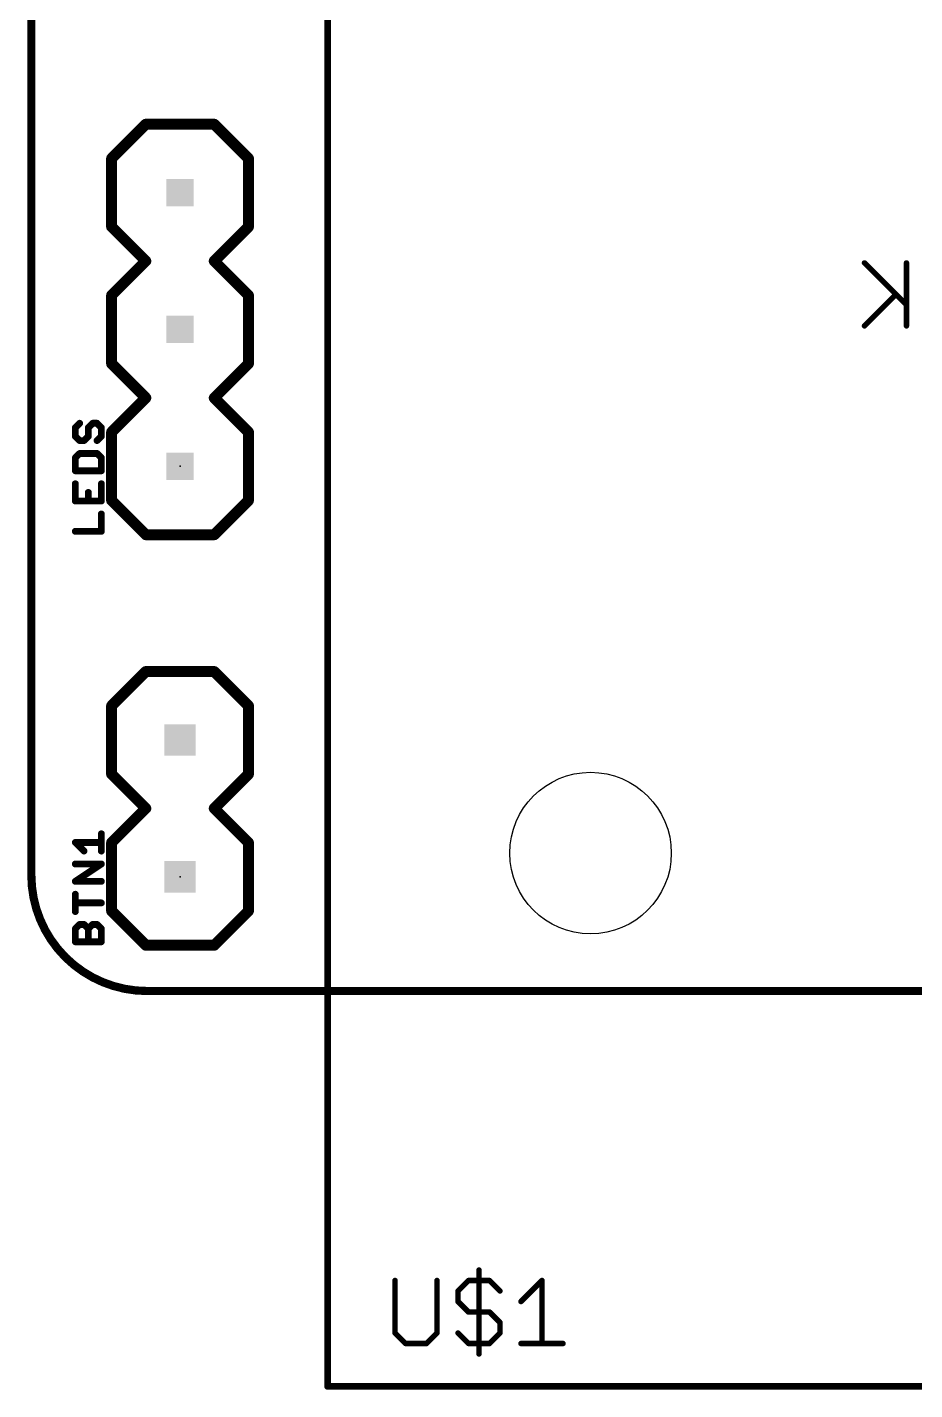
# Model space of a CAD drawing. Extents: x -0.3 to 36.3, y -7.4 to 56.4.
# Drawn here: x -0.08 to 16.4, y -7.4 to 17.89 of the extents above; entities that cross this region are included whole.
import ezdxf

# ---------------------------------------------------------------- set-up
doc = ezdxf.new("R2010")
doc.units = 0
for name, color, linetype in [('20', 178, 'CONTINUOUS'), ('21', 250, 'CONTINUOUS'), ('23', 178, 'CONTINUOUS'), ('25', 250, 'CONTINUOUS'), ('28', 250, 'CONTINUOUS'), ('51', 250, 'CONTINUOUS')]:
    doc.layers.add(name, color=color, linetype=linetype)

# ---------------------------------------------------------------- blocks, each defined once
blk = doc.blocks.new('RECT')
blk.add_solid([(-0.5, -0.5), (0.5, -0.5), (-0.5, 0.5), (0.5, 0.5)])

msp = doc.modelspace()

# ---------------------------------------------------------------- linework, layer by layer
at = {"layer": '20', "const_width": 0.1524}
for points in [[(0, 2.1499), (0, 46.2758)], [(33.9583, 0), (2.1499, 0)]]:
    msp.add_lwpolyline(points, dxfattribs=at)
at = {"layer": '20'}
for points, const_width in [([(0, 2.1499, 0.4142), (2.1499, 0)], 0.1524), ([(0.0381, 2.1499, 1), (-0.0381, 2.1499)], 0.0762), ([(-0.0381, 2.1499, 1), (0.0381, 2.1499)], 0.0762), ([(2.1499, 0.0381, 1), (2.1499, -0.0381)], 0.0762), ([(2.1499, -0.0381, 1), (2.1499, 0.0381)], 0.0762)]:
    msp.add_lwpolyline(points, format="xyb", dxfattribs=dict(at, const_width=const_width))
msp.add_circle((10.38, 2.56), 1.5, dxfattribs=at)
at = {"layer": '21'}
for points, const_width in [([(1.49, 15.455), (2.125, 16.09)], 0.2032), ([(2.125, 16.09), (3.395, 16.09)], 0.2032), ([(3.395, 16.09), (4.03, 15.455)], 0.2032), ([(1.49, 14.185), (1.49, 15.455)], 0.2032), ([(4.03, 15.455), (4.03, 14.185)], 0.2032), ([(2.125, 13.55), (1.49, 14.185)], 0.2032), ([(4.03, 14.185), (3.395, 13.55)], 0.2032), ([(1.49, 12.915), (2.125, 13.55)], 0.2032), ([(3.395, 13.55), (4.03, 12.915)], 0.2032), ([(1.49, 11.645), (1.49, 12.915)], 0.2032), ([(4.03, 12.915), (4.03, 11.645)], 0.2032), ([(2.125, 11.01), (1.49, 11.645)], 0.2032), ([(4.03, 11.645), (3.395, 11.01)], 0.2032), ([(1.49, 10.375), (2.125, 11.01)], 0.2032), ([(3.395, 11.01), (4.03, 10.375)], 0.2032), ([(1.49, 9.105), (1.49, 10.375)], 0.2032), ([(4.03, 10.375), (4.03, 9.105)], 0.2032), ([(1.49, 9.105), (2.125, 8.47)], 0.2032), ([(3.395, 8.47), (4.03, 9.105)], 0.2032), ([(2.125, 8.47), (3.395, 8.47)], 0.2032), ([(1.49, 5.295), (2.125, 5.93)], 0.2032), ([(2.125, 5.93), (3.395, 5.93)], 0.2032), ([(3.395, 5.93), (4.03, 5.295)], 0.2032), ([(1.49, 4.025), (1.49, 5.295)], 0.2032), ([(4.03, 5.295), (4.03, 4.025)], 0.2032), ([(2.125, 3.39), (1.49, 4.025)], 0.2032), ([(4.03, 4.025), (3.395, 3.39)], 0.2032), ([(1.49, 2.755), (2.125, 3.39)], 0.2032), ([(3.395, 3.39), (4.03, 2.755)], 0.2032), ([(1.49, 1.485), (1.49, 2.755)], 0.2032), ([(4.03, 2.755), (4.03, 1.485)], 0.2032), ([(1.49, 1.485), (2.125, 0.85)], 0.2032), ([(3.395, 0.85), (4.03, 1.485)], 0.2032), ([(2.125, 0.85), (3.395, 0.85)], 0.2032), ([(5.5, -1.594), (5.5, -7.338)], 0.127), ([(5.5, -7.338), (9, -7.338)], 0.127)]:
    msp.add_lwpolyline(points, dxfattribs=dict(at, const_width=const_width))
for points, const_width in [([(2.125, 16.1408, 1), (2.125, 16.0392)], 0.1016), ([(2.1609, 16.0541, 1), (2.0891, 16.1259)], 0.1016), ([(3.4309, 16.1259, 1), (3.3591, 16.0541)], 0.1016), ([(3.395, 16.0392, 1), (3.395, 16.1408)], 0.1016), ([(1.5408, 15.455, 1), (1.4392, 15.455)], 0.1016), ([(1.4541, 15.4909, 1), (1.5259, 15.4191)], 0.1016), ([(4.0808, 15.455, 1), (3.9792, 15.455)], 0.1016), ([(3.9941, 15.4191, 1), (4.0659, 15.4909)], 0.1016), ([(1.5259, 14.2209, 1), (1.4541, 14.1491)], 0.1016), ([(1.4392, 14.185, 1), (1.5408, 14.185)], 0.1016), ([(3.9792, 14.185, 1), (4.0808, 14.185)], 0.1016), ([(4.0659, 14.1491, 1), (3.9941, 14.2209)], 0.1016), ([(2.1609, 13.5141, 1), (2.0891, 13.5859)], 0.1016), ([(2.0891, 13.5141, 1), (2.1609, 13.5859)], 0.1016), ([(3.4309, 13.5859, 1), (3.3591, 13.5141)], 0.1016), ([(3.3591, 13.5859, 1), (3.4309, 13.5141)], 0.1016), ([(1.5408, 12.915, 1), (1.4392, 12.915)], 0.1016), ([(1.4541, 12.9509, 1), (1.5259, 12.8791)], 0.1016), ([(4.0808, 12.915, 1), (3.9792, 12.915)], 0.1016), ([(3.9941, 12.8791, 1), (4.0659, 12.9509)], 0.1016), ([(1.5259, 11.6809, 1), (1.4541, 11.6091)], 0.1016), ([(1.4392, 11.645, 1), (1.5408, 11.645)], 0.1016), ([(3.9792, 11.645, 1), (4.0808, 11.645)], 0.1016), ([(4.0659, 11.6091, 1), (3.9941, 11.6809)], 0.1016), ([(2.1609, 10.9741, 1), (2.0891, 11.0459)], 0.1016), ([(2.0891, 10.9741, 1), (2.1609, 11.0459)], 0.1016), ([(3.4309, 11.0459, 1), (3.3591, 10.9741)], 0.1016), ([(3.3591, 11.0459, 1), (3.4309, 10.9741)], 0.1016), ([(1.5408, 10.375, 1), (1.4392, 10.375)], 0.1016), ([(1.4541, 10.4109, 1), (1.5259, 10.3391)], 0.1016), ([(4.0808, 10.375, 1), (3.9792, 10.375)], 0.1016), ([(3.9941, 10.3391, 1), (4.0659, 10.4109)], 0.1016), ([(1.5259, 9.1409, 1), (1.4541, 9.0691)], 0.1016), ([(1.4392, 9.105, 1), (1.5408, 9.105)], 0.1016), ([(3.9792, 9.105, 1), (4.0808, 9.105)], 0.1016), ([(4.0659, 9.0691, 1), (3.9941, 9.1409)], 0.1016), ([(2.125, 8.5208, 1), (2.125, 8.4192)], 0.1016), ([(2.0891, 8.4341, 1), (2.1609, 8.5059)], 0.1016), ([(3.3591, 8.5059, 1), (3.4309, 8.4341)], 0.1016), ([(3.395, 8.4192, 1), (3.395, 8.5208)], 0.1016), ([(2.125, 5.9808, 1), (2.125, 5.8792)], 0.1016), ([(2.1609, 5.8941, 1), (2.0891, 5.9659)], 0.1016), ([(3.4309, 5.9659, 1), (3.3591, 5.8941)], 0.1016), ([(3.395, 5.8792, 1), (3.395, 5.9808)], 0.1016), ([(1.5408, 5.295, 1), (1.4392, 5.295)], 0.1016), ([(1.4541, 5.3309, 1), (1.5259, 5.2591)], 0.1016), ([(4.0808, 5.295, 1), (3.9792, 5.295)], 0.1016), ([(3.9941, 5.2591, 1), (4.0659, 5.3309)], 0.1016), ([(1.5259, 4.0609, 1), (1.4541, 3.9891)], 0.1016), ([(1.4392, 4.025, 1), (1.5408, 4.025)], 0.1016), ([(3.9792, 4.025, 1), (4.0808, 4.025)], 0.1016), ([(4.0659, 3.9891, 1), (3.9941, 4.0609)], 0.1016), ([(2.1609, 3.3541, 1), (2.0891, 3.4259)], 0.1016), ([(2.0891, 3.3541, 1), (2.1609, 3.4259)], 0.1016), ([(3.4309, 3.4259, 1), (3.3591, 3.3541)], 0.1016), ([(3.3591, 3.4259, 1), (3.4309, 3.3541)], 0.1016), ([(1.5408, 2.755, 1), (1.4392, 2.755)], 0.1016), ([(1.4541, 2.7909, 1), (1.5259, 2.7191)], 0.1016), ([(4.0808, 2.755, 1), (3.9792, 2.755)], 0.1016), ([(3.9941, 2.7191, 1), (4.0659, 2.7909)], 0.1016), ([(1.5259, 1.5209, 1), (1.4541, 1.4491)], 0.1016), ([(1.4392, 1.485, 1), (1.5408, 1.485)], 0.1016), ([(3.9792, 1.485, 1), (4.0808, 1.485)], 0.1016), ([(4.0659, 1.4491, 1), (3.9941, 1.5209)], 0.1016), ([(2.125, 0.9008, 1), (2.125, 0.7992)], 0.1016), ([(2.0891, 0.8141, 1), (2.1609, 0.8859)], 0.1016), ([(3.3591, 0.8859, 1), (3.4309, 0.8141)], 0.1016), ([(3.395, 0.7992, 1), (3.395, 0.9008)], 0.1016), ([(5.5317, -1.594, 1), (5.4683, -1.594)], 0.0635), ([(5.5, -7.3063, 1), (5.5, -7.3697)], 0.0635), ([(5.4683, -7.338, 1), (5.5317, -7.338)], 0.0635), ([(9, -7.3697, 1), (9, -7.3063)], 0.0635)]:
    msp.add_lwpolyline(points, format="xyb", dxfattribs=dict(at, const_width=const_width))
at = {"layer": '23'}
for p in [(2.76, 9.74), (2.76, 2.12)]:
    msp.add_point(p, dxfattribs=at)
at = {"layer": '25'}
for points, const_width in [([(0.897, 10.5394), (0.8165, 10.4589)], 0.127), ([(0.8165, 10.4589), (0.8165, 10.2979)], 0.127), ([(1.058, 10.4589), (1.1385, 10.5394)], 0.127), ([(1.058, 10.2979), (1.058, 10.4589)], 0.127), ([(1.1385, 10.5394), (1.219, 10.5394)], 0.127), ([(1.219, 10.5394), (1.2995, 10.4589)], 0.127), ([(1.2995, 10.4589), (1.2995, 10.2979)], 0.127), ([(0.8165, 10.2979), (0.897, 10.2174)], 0.127), ([(0.897, 10.2174), (0.9775, 10.2174)], 0.127), ([(0.9775, 10.2174), (1.058, 10.2979)], 0.127), ([(1.2995, 10.2979), (1.219, 10.2174)], 0.127), ([(0.897, 9.9781), (0.8165, 9.8976)], 0.127), ([(0.8165, 9.8976), (0.8165, 9.6561)], 0.127), ([(1.219, 9.9781), (0.897, 9.9781)], 0.127), ([(1.2995, 9.8976), (1.219, 9.9781)], 0.127), ([(1.2995, 9.6561), (1.2995, 9.8976)], 0.127), ([(0.8165, 9.6561), (1.2995, 9.6561)], 0.127), ([(0.8165, 9.4168), (0.8165, 9.0948)], 0.127), ([(1.2995, 9.0948), (1.2995, 9.4168)], 0.127), ([(0.8165, 9.0948), (1.2995, 9.0948)], 0.127), ([(1.058, 9.0948), (1.058, 9.2558)], 0.127), ([(1.2995, 8.5335), (1.2995, 8.8555)], 0.127), ([(0.8165, 8.5335), (1.2995, 8.5335)], 0.127), ([(0.9775, 2.5974), (0.8165, 2.7584)], 0.127), ([(0.8165, 2.7584), (1.2995, 2.7584)], 0.127), ([(1.2995, 2.5974), (1.2995, 2.9194)], 0.127), ([(0.8165, 2.0361), (1.2995, 2.3581)], 0.127), ([(1.2995, 2.3581), (0.8165, 2.3581)], 0.127), ([(1.2995, 2.0361), (0.8165, 2.0361)], 0.127), ([(0.8165, 1.4748), (0.8165, 1.7968)], 0.127), ([(1.2995, 1.6358), (0.8165, 1.6358)], 0.127), ([(0.8165, 1.155), (0.897, 1.2355)], 0.127), ([(0.897, 1.2355), (0.9775, 1.2355)], 0.127), ([(0.9775, 1.2355), (1.058, 1.155)], 0.127), ([(1.058, 1.155), (1.1385, 1.2355)], 0.127), ([(1.1385, 1.2355), (1.219, 1.2355)], 0.127), ([(1.219, 1.2355), (1.2995, 1.155)], 0.127), ([(0.8165, 0.9135), (0.8165, 1.155)], 0.127), ([(1.058, 0.9135), (1.058, 1.155)], 0.127), ([(1.2995, 1.155), (1.2995, 0.9135)], 0.127), ([(1.2995, 0.9135), (0.8165, 0.9135)], 0.127), ([(8.31, -5.1789), (8.31, -6.7381)], 0.1016), ([(6.7508, -5.3738), (6.7508, -6.3483)], 0.1016), ([(7.5304, -6.3483), (7.5304, -5.3738)], 0.1016), ([(7.9202, -5.5687), (8.1151, -5.3738)], 0.1016), ([(7.9202, -5.7636), (7.9202, -5.5687)], 0.1016), ([(8.1151, -5.3738), (8.5049, -5.3738)], 0.1016), ([(8.5049, -5.3738), (8.6998, -5.5687)], 0.1016), ([(9.0896, -5.7636), (9.4794, -5.3738)], 0.1016), ([(9.4794, -5.3738), (9.4794, -6.5432)], 0.1016), ([(8.1151, -5.9585), (7.9202, -5.7636)], 0.1016), ([(8.5049, -5.9585), (8.1151, -5.9585)], 0.1016), ([(8.6998, -6.1534), (8.5049, -5.9585)], 0.1016), ([(6.7508, -6.3483), (6.9457, -6.5432)], 0.1016), ([(7.3355, -6.5432), (7.5304, -6.3483)], 0.1016), ([(7.9202, -6.3483), (8.1151, -6.5432)], 0.1016), ([(8.5049, -6.5432), (8.6998, -6.3483)], 0.1016), ([(8.6998, -6.3483), (8.6998, -6.1534)], 0.1016), ([(6.9457, -6.5432), (7.3355, -6.5432)], 0.1016), ([(8.1151, -6.5432), (8.5049, -6.5432)], 0.1016), ([(9.0896, -6.5432), (9.8692, -6.5432)], 0.1016)]:
    msp.add_lwpolyline(points, dxfattribs=dict(at, const_width=const_width))
for points, const_width in [([(0.8482, 10.4589, 1), (0.7847, 10.4589)], 0.0635), ([(0.794, 10.4814, 1), (0.8389, 10.4365)], 0.0635), ([(0.9194, 10.517, 1), (0.8745, 10.5619)], 0.0635), ([(1.0897, 10.4589, 1), (1.0262, 10.4589)], 0.0635), ([(1.0355, 10.4814, 1), (1.0804, 10.4365)], 0.0635), ([(1.1385, 10.5712, 1), (1.1385, 10.5077)], 0.0635), ([(1.1609, 10.517, 1), (1.116, 10.5619)], 0.0635), ([(1.2415, 10.5619, 1), (1.1965, 10.517)], 0.0635), ([(1.219, 10.5077, 1), (1.219, 10.5712)], 0.0635), ([(1.3313, 10.4589, 1), (1.2678, 10.4589)], 0.0635), ([(1.277, 10.4365, 1), (1.322, 10.4814)], 0.0635), ([(0.8389, 10.3204, 1), (0.794, 10.2755)], 0.0635), ([(0.7847, 10.2979, 1), (0.8482, 10.2979)], 0.0635), ([(0.897, 10.2492, 1), (0.897, 10.1857)], 0.0635), ([(0.8745, 10.195, 1), (0.9194, 10.2399)], 0.0635), ([(0.955, 10.2399, 1), (0.9999, 10.195)], 0.0635), ([(0.9775, 10.1857, 1), (0.9775, 10.2492)], 0.0635), ([(1.0262, 10.2979, 1), (1.0897, 10.2979)], 0.0635), ([(1.0804, 10.2755, 1), (1.0355, 10.3204)], 0.0635), ([(1.1965, 10.2399, 1), (1.2415, 10.195)], 0.0635), ([(1.2678, 10.2979, 1), (1.3313, 10.2979)], 0.0635), ([(1.322, 10.2755, 1), (1.277, 10.3204)], 0.0635), ([(0.8482, 9.8976, 1), (0.7847, 9.8976)], 0.0635), ([(0.794, 9.9201, 1), (0.8389, 9.8752)], 0.0635), ([(0.897, 10.0099, 1), (0.897, 9.9464)], 0.0635), ([(0.9194, 9.9557, 1), (0.8745, 10.0006)], 0.0635), ([(1.2415, 10.0006, 1), (1.1965, 9.9557)], 0.0635), ([(1.219, 9.9464, 1), (1.219, 10.0099)], 0.0635), ([(1.3313, 9.8976, 1), (1.2678, 9.8976)], 0.0635), ([(1.277, 9.8752, 1), (1.322, 9.9201)], 0.0635), ([(0.8165, 9.6879, 1), (0.8165, 9.6244)], 0.0635), ([(0.7847, 9.6561, 1), (0.8482, 9.6561)], 0.0635), ([(1.2678, 9.6561, 1), (1.3313, 9.6561)], 0.0635), ([(1.2995, 9.6244, 1), (1.2995, 9.6879)], 0.0635), ([(0.8482, 9.4168, 1), (0.7847, 9.4168)], 0.0635), ([(1.3313, 9.4168, 1), (1.2678, 9.4168)], 0.0635), ([(0.8165, 9.1266, 1), (0.8165, 9.0631)], 0.0635), ([(0.7847, 9.0948, 1), (0.8482, 9.0948)], 0.0635), ([(1.0897, 9.2558, 1), (1.0262, 9.2558)], 0.0635), ([(1.0262, 9.0948, 1), (1.0897, 9.0948)], 0.0635), ([(1.2678, 9.0948, 1), (1.3313, 9.0948)], 0.0635), ([(1.2995, 9.0631, 1), (1.2995, 9.1266)], 0.0635), ([(1.3313, 8.8555, 1), (1.2678, 8.8555)], 0.0635), ([(0.8165, 8.5653, 1), (0.8165, 8.5017)], 0.0635), ([(1.2678, 8.5335, 1), (1.3313, 8.5335)], 0.0635), ([(1.2995, 8.5017, 1), (1.2995, 8.5653)], 0.0635), ([(0.8389, 2.7809, 1), (0.794, 2.736)], 0.0635), ([(0.8165, 2.7902, 1), (0.8165, 2.7267)], 0.0635), ([(1.3313, 2.9194, 1), (1.2678, 2.9194)], 0.0635), ([(1.2995, 2.7267, 1), (1.2995, 2.7902)], 0.0635), ([(0.955, 2.575, 1), (0.9999, 2.6199)], 0.0635), ([(1.2678, 2.5974, 1), (1.3313, 2.5974)], 0.0635), ([(0.8165, 2.3899, 1), (0.8165, 2.3264)], 0.0635), ([(1.3171, 2.3317, 1), (1.2819, 2.3845)], 0.0635), ([(1.2995, 2.3264, 1), (1.2995, 2.3899)], 0.0635), ([(0.8165, 2.0679, 1), (0.8165, 2.0044)], 0.0635), ([(0.7989, 2.0625, 1), (0.8341, 2.0097)], 0.0635), ([(1.2995, 2.0044, 1), (1.2995, 2.0679)], 0.0635), ([(0.8482, 1.7968, 1), (0.7847, 1.7968)], 0.0635), ([(0.8165, 1.6676, 1), (0.8165, 1.6041)], 0.0635), ([(1.2995, 1.6041, 1), (1.2995, 1.6676)], 0.0635), ([(0.7847, 1.4748, 1), (0.8482, 1.4748)], 0.0635), ([(0.897, 1.2673, 1), (0.897, 1.2038)], 0.0635), ([(0.9194, 1.2131, 1), (0.8745, 1.258)], 0.0635), ([(0.9999, 1.258, 1), (0.955, 1.2131)], 0.0635), ([(0.9775, 1.2038, 1), (0.9775, 1.2673)], 0.0635), ([(1.1385, 1.2673, 1), (1.1385, 1.2038)], 0.0635), ([(1.1609, 1.2131, 1), (1.116, 1.258)], 0.0635), ([(1.2415, 1.258, 1), (1.1965, 1.2131)], 0.0635), ([(1.219, 1.2038, 1), (1.219, 1.2673)], 0.0635), ([(0.8482, 1.155, 1), (0.7847, 1.155)], 0.0635), ([(0.794, 1.1775, 1), (0.8389, 1.1326)], 0.0635), ([(1.0897, 1.155, 1), (1.0262, 1.155)], 0.0635), ([(1.0355, 1.1775, 1), (1.0804, 1.1326)], 0.0635), ([(1.0355, 1.1326, 1), (1.0804, 1.1775)], 0.0635), ([(1.3313, 1.155, 1), (1.2678, 1.155)], 0.0635), ([(1.277, 1.1326, 1), (1.322, 1.1775)], 0.0635), ([(0.8165, 0.9453, 1), (0.8165, 0.8818)], 0.0635), ([(0.7847, 0.9135, 1), (0.8482, 0.9135)], 0.0635), ([(1.0262, 0.9135, 1), (1.0897, 0.9135)], 0.0635), ([(1.2678, 0.9135, 1), (1.3313, 0.9135)], 0.0635), ([(1.2995, 0.8818, 1), (1.2995, 0.9453)], 0.0635), ([(8.3354, -5.1789, 1), (8.2846, -5.1789)], 0.0508), ([(6.7762, -5.3738, 1), (6.7254, -5.3738)], 0.0508), ([(7.5558, -5.3738, 1), (7.505, -5.3738)], 0.0508), ([(7.9022, -5.5507, 1), (7.9382, -5.5867)], 0.0508), ([(7.9456, -5.5687, 1), (7.8948, -5.5687)], 0.0508), ([(8.1151, -5.3484, 1), (8.1151, -5.3992)], 0.0508), ([(8.1331, -5.3918, 1), (8.0971, -5.3558)], 0.0508), ([(8.5229, -5.3558, 1), (8.4869, -5.3918)], 0.0508), ([(8.5049, -5.3992, 1), (8.5049, -5.3484)], 0.0508), ([(8.6818, -5.5867, 1), (8.7178, -5.5507)], 0.0508), ([(9.5048, -5.3738, 1), (9.454, -5.3738)], 0.0508), ([(9.4974, -5.3918, 1), (9.4614, -5.3558)], 0.0508), ([(7.9382, -5.7456, 1), (7.9022, -5.7816)], 0.0508), ([(7.8948, -5.7636, 1), (7.9456, -5.7636)], 0.0508), ([(9.0716, -5.7456, 1), (9.1076, -5.7816)], 0.0508), ([(8.1151, -5.9331, 1), (8.1151, -5.9839)], 0.0508), ([(8.0971, -5.9765, 1), (8.1331, -5.9405)], 0.0508), ([(8.5229, -5.9405, 1), (8.4869, -5.9765)], 0.0508), ([(8.5049, -5.9839, 1), (8.5049, -5.9331)], 0.0508), ([(6.7688, -6.3303, 1), (6.7328, -6.3663)], 0.0508), ([(6.7254, -6.3483, 1), (6.7762, -6.3483)], 0.0508), ([(7.505, -6.3483, 1), (7.5558, -6.3483)], 0.0508), ([(7.5484, -6.3663, 1), (7.5124, -6.3303)], 0.0508), ([(7.9382, -6.3303, 1), (7.9022, -6.3663)], 0.0508), ([(8.7252, -6.1534, 1), (8.6744, -6.1534)], 0.0508), ([(8.6744, -6.3483, 1), (8.7252, -6.3483)], 0.0508), ([(8.6818, -6.1714, 1), (8.7178, -6.1354)], 0.0508), ([(8.7178, -6.3663, 1), (8.6818, -6.3303)], 0.0508), ([(6.9457, -6.5178, 1), (6.9457, -6.5686)], 0.0508), ([(6.9277, -6.5612, 1), (6.9637, -6.5252)], 0.0508), ([(7.3175, -6.5252, 1), (7.3535, -6.5612)], 0.0508), ([(7.3355, -6.5686, 1), (7.3355, -6.5178)], 0.0508), ([(8.1151, -6.5178, 1), (8.1151, -6.5686)], 0.0508), ([(8.0971, -6.5612, 1), (8.1331, -6.5252)], 0.0508), ([(8.4869, -6.5252, 1), (8.5229, -6.5612)], 0.0508), ([(8.5049, -6.5686, 1), (8.5049, -6.5178)], 0.0508), ([(9.0896, -6.5178, 1), (9.0896, -6.5686)], 0.0508), ([(9.454, -6.5432, 1), (9.5048, -6.5432)], 0.0508), ([(9.8692, -6.5686, 1), (9.8692, -6.5178)], 0.0508), ([(8.2846, -6.7381, 1), (8.3354, -6.7381)], 0.0508)]:
    msp.add_lwpolyline(points, format="xyb", dxfattribs=dict(at, const_width=const_width))
at = {"layer": '28', "const_width": 0.0508}
for points in [[(15.4838, 13.5332, 1), (15.4478, 13.4972)], [(16.2708, 13.5152, 1), (16.22, 13.5152)], [(16.0685, 12.9125, 1), (16.0325, 12.9485)], [(16.2274, 12.7176, 1), (16.2634, 12.7536)], [(15.4478, 12.3638, 1), (15.4838, 12.3278)], [(16.22, 12.3458, 1), (16.2708, 12.3458)]]:
    msp.add_lwpolyline(points, format="xyb", dxfattribs=at)
at = {"layer": '28', "const_width": 0.1016}
for points in [[(16.2454, 12.7356), (15.4658, 13.5152)], [(16.2454, 13.5152), (16.2454, 12.3458)], [(16.0505, 12.9305), (15.4658, 12.3458)]]:
    msp.add_lwpolyline(points, dxfattribs=at)
at = {"layer": '51', "const_width": 0.127}
for points in [[(5.5, 54.162), (5.5, -7.338)], [(5.5, -7.338), (30.5, -7.338)]]:
    msp.add_lwpolyline(points, dxfattribs=at)
at = {"layer": '51', "const_width": 0.0635}
for points in [[(5.5, -7.3063, 1), (5.5, -7.3697)], [(5.4683, -7.338, 1), (5.5317, -7.338)]]:
    msp.add_lwpolyline(points, format="xyb", dxfattribs=at)

# ---------------------------------------------------------------- block references
at = {"layer": '51', "rotation": 90}
for p, xscale, yscale in [((2.76, 14.82), 0.508, 0.508), ((2.76, 12.28), 0.508, 0.508), ((2.76, 9.74), 0.508, 0.508), ((2.76, 4.66), 0.5842, 0.5842), ((2.76, 2.12), 0.5842, 0.5842)]:
    msp.add_blockref('RECT', p, dxfattribs=dict(at, xscale=xscale, yscale=yscale))

doc.saveas('drawing.dxf')
